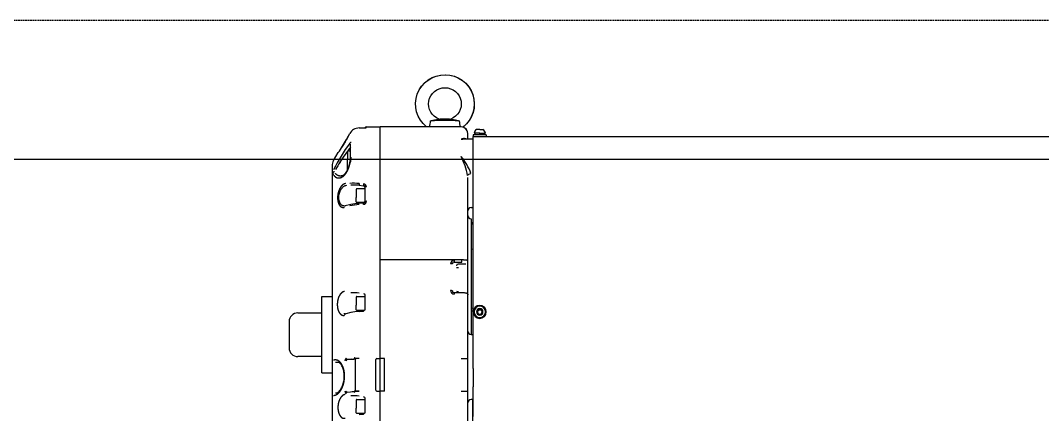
# Model space of a CAD drawing. Extents: x -1899985 to 1774885, y 556286 to 2175695.
# Drawn here: x -1116709 to -1115234, y 576899 to 577467 of the extents above; entities that cross this region are included whole.
import ezdxf

# ---------------------------------------------------------------- set-up
doc = ezdxf.new("R2010")
doc.units = 0
doc.header["$LTSCALE"] = 10
doc.header["$MEASUREMENT"] = 0
doc.linetypes.add('20剖面图$0$DASH', pattern=[0.35, 0.25, -0.1])
for name, color, linetype in [('20剖面图$0$A-LIN-V', 9, 'Continuous'), ('20剖面图$0$EWHS5T6M-3', 7, 'Continuous'), ('20剖面图$0$FHSGH10105-主梁-04', 7, 'Continuous'), ('20剖面图$0$S-SB', 21, 'Continuous'), ('A-LIN-V', 9, 'Continuous')]:
    doc.layers.add(name, color=color, linetype=linetype)

# ---------------------------------------------------------------- blocks, each defined once
blk = doc.blocks.new('20剖面图$0$吊车5')
at = {"color": 3}
blk.add_line((1559840.8, -78994.2), (1559840.8, -78994.3), dxfattribs=at)
at = {"color": 6, "linetype": '20剖面图$0$DASH'}
blk.add_lwpolyline([(1563769.3, -78840.6), (1555174.3, -78840.6), (1555174.3, -81443.1)], dxfattribs=at)
at = {"layer": '20剖面图$0$EWHS5T6M-3', "color": 3, "linetype": 'Continuous'}
for p, q in [((1559924, -78983.4), (1559926.7, -78982.9)), ((1559941.8, -78982.9), (1559944.5, -78983.4)), ((1559792.1, -79012.7), (1559796.9, -79004)), ((1559792.1, -79012.7), (1559796.9, -79004)), ((1559810.5, -78995.8), (1559816.9, -78995.7)), ((1559810.5, -78995.8), (1559816.9, -78995.7)), ((1559821, -78994.3), (1559840.8, -78994.3)), ((1559821, -78994.3), (1559840.8, -78994.3)), ((1559957.8, -78994.2), (1559840.8, -78994.2)), ((1559840.8, -79012.1), (1559840.8, -78994.2)), ((1559907.7, -78994.2), (1559840.8, -78994.2)), ((1559840.8, -79012.1), (1559840.8, -78994.6)), ((1559967.3, -79011.6), (1559967.3, -79003.7)), ((1559967.3, -79011.6), (1559967.3, -79003.7)), ((1559994, -79005.7), (1559975.1, -79005.7)), ((1559975.1, -79005.7), (1559975.1, -79008.2)), ((1559984.5, -79003.2), (1559976.3, -79003.2)), ((1559977.2, -79003.2), (1559977.2, -79005.7)), ((1559984.5, -78998), (1559979.8, -78998)), ((1559984.2, -79003.2), (1559983.6, -79005.7)), ((1559984.5, -78998), (1559989.3, -78998)), ((1559984.5, -79003.2), (1559992.8, -79003.2)), ((1559984.9, -79005.7), (1559985.5, -79003.2)), ((1559988.2, -78998), (1559988.2, -78998)), ((1559991.9, -79003.2), (1559991.9, -79005.7)), ((1559994, -79005.7), (1559994, -79008.2)), ((1559790.3, -79015.6), (1559795.2, -79007.3)), ((1559790.3, -79015.6), (1559795.2, -79007.3)), ((1559798.2, -79038.4), (1559798.2, -79019.1)), ((1559840.8, -79037), (1559840.8, -79012.1)), ((1559840.8, -79037), (1559840.8, -79012.1)), ((1559961.7, -79011.6), (1559975.1, -79011.6)), ((1559967.3, -79011.6), (1559975.1, -79011.6)), ((1559975.1, -79049.8), (1559975.1, -79008.2)), ((1559975.1, -79008.2), (1560889.7, -79008.2)), ((1559975.1, -79011.6), (1559975.1, -79008.2)), ((1559975.1, -79008.2), (1560889.7, -79008.2)), ((1559773.7, -79042.8), (1559780.3, -79031.3)), ((1559773.7, -79042.8), (1559780.3, -79031.3)), ((1559780, -79031.8), (1559780.3, -79031.4)), ((1559780, -79031.8), (1559780.3, -79031.4)), ((1559793.5, -79030.8), (1559793.5, -79042)), ((1559795.3, -79028.9), (1559798.2, -79028.9)), ((1559771.6, -79050.6), (1559771.6, -79064.1)), ((1559771.6, -79050.6), (1559771.6, -79064.1)), ((1559793.5, -79055.3), (1559793.5, -79042)), ((1559840.8, -79185.3), (1559840.8, -79037)), ((1559840.8, -79186.1), (1559840.8, -79037)), ((1559975.1, -79343), (1559975.1, -79049.8)), ((1559771.6, -79064.1), (1559771.6, -79193.9)), ((1559771.6, -79064.1), (1559771.6, -79193.9)), ((1559772.8, -79059.8), (1559772.9, -79057.9)), ((1559810.4, -79078.5), (1559816.8, -79079.1)), ((1559816.8, -79079.1), (1559816.8, -79079.1)), ((1559967.3, -79187.4), (1559967.3, -79067.2)), ((1559806.2, -79084.4), (1559806.2, -79096)), ((1559806.2, -79087.9), (1559806.2, -79087.9)), ((1559807.4, -79083.1), (1559818.8, -79083.1)), ((1559818.8, -79081.2), (1559818.8, -79102.1)), ((1559798.7, -79106.4), (1559790.5, -79108.3)), ((1559806.2, -79102.3), (1559806.2, -79096)), ((1559806.2, -79098.8), (1559806.2, -79098.8)), ((1559818.8, -79103.5), (1559807.4, -79103.5)), ((1559816.8, -79104.2), (1559810.4, -79104.8)), ((1559975.1, -79110.8), (1559972, -79110.8)), ((1559972, -79126.8), (1559972, -79205.7)), ((1559975.1, -79132.8), (1559972, -79132.8)), ((1559972, -79133.9), (1559975.1, -79133.9)), ((1559972, -79170.2), (1559975.1, -79170.7)), ((1559771.6, -79193.9), (1559771.6, -79332.8)), ((1559771.6, -79193.9), (1559771.6, -79239.2)), ((1559840.8, -79328.5), (1559840.8, -79186.1)), ((1559957.8, -79186.1), (1559840.8, -79186.1)), ((1559840.8, -79328.5), (1559840.8, -79186.9)), ((1559947.8, -79189.4), (1559958.5, -79189.4)), ((1559964.6, -79192.2), (1559953.4, -79192.2)), ((1559967.3, -79189.6), (1559967.3, -79187.4)), ((1559967.3, -79197.6), (1559967.3, -79189.6)), ((1559967.3, -79232), (1559967.3, -79197.6)), ((1559972, -79205.7), (1559972, -79293.7)), ((1559756.7, -79239.2), (1559771.6, -79239.2)), ((1559756.7, -79349.2), (1559756.7, -79239.2)), ((1559756.7, -79239.2), (1559771.6, -79239.2)), ((1559756.7, -79262.8), (1559756.7, -79239.2)), ((1559806.2, -79240.1), (1559806.2, -79251.7)), ((1559807.4, -79238.8), (1559818.8, -79238.8)), ((1559818.8, -79236.8), (1559818.8, -79257.8)), ((1559947.8, -79233.3), (1559957.8, -79233.3)), ((1559967.3, -79236.6), (1559967.3, -79232)), ((1559967.3, -79328.7), (1559967.3, -79236.5)), ((1559806.2, -79243.6), (1559806.2, -79243.6)), ((1559806.2, -79258), (1559806.2, -79251.7)), ((1559806.2, -79254.5), (1559806.2, -79254.5)), ((1559975.1, -79255.8), (1559972, -79256.4)), ((1559756.7, -79262.8), (1559722.1, -79262.8)), ((1559756.7, -79262.8), (1559722.1, -79262.8)), ((1559798.7, -79262.2), (1559791.1, -79264)), ((1559818.2, -79259.3), (1559807.4, -79259.3)), ((1559810.4, -79260.6), (1559816.8, -79260)), ((1559972, -79259.6), (1559975.1, -79259.6)), ((1559982.7, -79258.1), (1559980.9, -79261.2)), ((1559980.9, -79261.2), (1559982.7, -79264.3)), ((1559982.7, -79258.1), (1559986.4, -79258.1)), ((1559982.7, -79264.3), (1559986.4, -79264.3)), ((1559988.2, -79261.2), (1559986.4, -79258.1)), ((1559986.4, -79264.3), (1559988.2, -79261.2)), ((1559709.5, -79275.3), (1559709.5, -79313.1)), ((1559709.5, -79275.3), (1559709.5, -79313.1)), ((1559972, -79293.7), (1559975.1, -79293.7)), ((1559756.7, -79325.6), (1559722.1, -79325.6)), ((1559756.7, -79325.6), (1559722.1, -79325.6)), ((1559756.7, -79349.2), (1559756.7, -79325.6)), ((1559803, -79330), (1559793.3, -79330)), ((1559804.6, -79329.6), (1559804.7, -79328.6)), ((1559804.6, -79329.6), (1559804.6, -79374.7)), ((1559804.7, -79328.6), (1559804.7, -79328.6)), ((1559810.5, -79328.5), (1559806.2, -79328.5)), ((1559834.5, -79373.9), (1559834.5, -79330.1)), ((1559836, -79328.5), (1559840.8, -79328.5)), ((1559840.8, -79331.1), (1559840.8, -79328.5)), ((1559840.8, -79331.1), (1559840.8, -79328.5)), ((1559847, -79328.5), (1559840.8, -79328.5)), ((1559847, -79375.5), (1559847, -79328.5)), ((1559957.8, -79328.5), (1559965.7, -79328.5)), ((1559967.3, -79375.6), (1559967.3, -79328.7)), ((1559771.6, -79332.8), (1559771.6, -79358.4)), ((1559840.8, -79336.1), (1559840.8, -79331.1)), ((1559840.8, -79336.1), (1559840.8, -79331.1)), ((1559840.8, -79371.2), (1559840.8, -79336.1)), ((1559840.8, -79371.2), (1559840.8, -79336.1)), ((1559975.1, -79343), (1559975.1, -79369.3)), ((1559756.7, -79349.2), (1559771.6, -79349.2)), ((1559756.7, -79349.2), (1559771.6, -79349.2)), ((1559771.6, -79349.2), (1559771.6, -79500.3)), ((1559771.6, -79358.4), (1559771.6, -79381)), ((1559804.7, -79375.6), (1559804.6, -79374.7)), ((1559840.8, -79375.5), (1559840.8, -79371.2)), ((1559840.8, -79375.5), (1559840.8, -79371.2)), ((1559975.1, -79370.4), (1559975.1, -79369.3)), ((1559975.1, -79412.1), (1559975.1, -79370.4)), ((1559771.6, -79381), (1559771.6, -79500.3)), ((1559792.9, -79377), (1559793, -79377)), ((1559793.1, -79377), (1559798.1, -79376.3)), ((1559804.7, -79375.6), (1559804.7, -79375.6)), ((1559810.5, -79375.5), (1559806.2, -79375.5)), ((1559806.2, -79388.7), (1559806.2, -79400.3)), ((1559807.4, -79387.4), (1559818.8, -79387.4)), ((1559818.8, -79385.5), (1559818.8, -79406.5)), ((1559836, -79375.5), (1559840.8, -79375.5)), ((1559840.8, -79498.1), (1559840.8, -79375.5)), ((1559840.8, -79499.2), (1559840.8, -79375.5)), ((1559847, -79375.5), (1559840.8, -79375.5)), ((1559957.8, -79375.5), (1559965.7, -79375.5)), ((1559967.3, -79376.3), (1559967.3, -79375.6)), ((1559967.3, -79499.4), (1559967.3, -79376.3)), ((1559975.1, -79387.5), (1559972, -79387.5)), ((1559974.3, -79387.5), (1559974.3, -79474)), ((1559806.2, -79392.2), (1559806.2, -79392.2)), ((1559806.2, -79406.6), (1559806.2, -79400.3)), ((1559806.2, -79403.1), (1559806.2, -79403.1)), ((1559818.3, -79407.8), (1559807.4, -79407.8)), ((1559810.4, -79409.3), (1559816.8, -79408.7))]:
    blk.add_line(p, q, dxfattribs=at)
for centre, radius, start, end in [((1559883.6, -78984.4), 29.9, 340.8166, 358.0072), ((1559985, -78984.4), 30, 182.0189, 199.43), ((1559810.9, -79011.7), 16, 91.3227, 151.1911), ((1559810.9, -79011.7), 16, 91.3227, 151.1911), ((1559821, -78996.5), 2.2, 90, 168.9706), ((1559820.9, -78997), 2.18, 89.521, 179.5128), ((1559821, -78996.5), 2.2, 90, 152.5382), ((1559957.8, -79003.7), 9.47, 359.7712, 89.7694), ((1559957.8, -79003.7), 9.47, 359.7712, 74.2913), ((1559984.5, -79005), 8.45, 123.9117, 167.5145), ((1559984.5, -79005), 8.45, 12.4855, 56.0883), ((1559987.8, -79160.1), 238, 143.3125, 154.0846), ((1559668.7, -78947.5), 139.6, 323.0856, 332.1853), ((1559668.7, -78947.5), 139.6, 323.0856, 332.1853), ((1559912.4, -79123.3), 151.4, 138.8203, 148.8217), ((1559795.3, -79030.8), 1.89, 90, 180), ((1559787.3, -79050.6), 15.7, 150.1985, 180), ((1559787.3, -79050.6), 15.7, 150.1985, 180), ((1560032.8, -79204), 296.2, 147.5217, 149.9879), ((1559757.1, -79037), 41.2, 343.9901, 357.9137), ((1559764.6, -79036.9), 34.5, 339.5614, 358.1445), ((1559847.9, -79089.5), 121.8, 11.8978, 25.5015), ((1559900.1, -79086), 75.7, 18.9488, 40.3087), ((1559782, -79061.1), 9.24, 171.9501, 191.2401), ((1559775.1, -79062.9), 3.86, 91.0799, 126.0869), ((1559795.3, -79055.3), 1.89, 180, 212.8769), ((1559802.4, -79164.3), 88.7, 84.7237, 93.521), ((1559801.3, -79168.6), 90.5, 84.2422, 91.6621), ((1559859.4, -79080.8), 49.1, 174.2631, 177.312), ((1559865.8, -79081.5), 49.1, 174.1938, 177.1993), ((1559816.6, -79081.2), 2.17, 0.5122, 85.7726), ((1559816.6, -79080.8), 4.37, 0.3735, 85.3661), ((1559807.4, -79084.4), 1.26, 90, 180), ((1559815.6, -79196.7), 90.4, 93.2302, 101.945), ((1559817.3, -79198.7), 94.2, 94.2041, 101.3922), ((1559807.4, -79102.3), 1.26, 180, 270), ((1559816.6, -79102), 2.17, 274.2226, 359.4981), ((1559795.6, -79107.4), 21.4, 3.7454, 8.5124), ((1559816.6, -79101.6), 4.37, 274.6048, 359.6494), ((1559972, -79115.5), 4.71, 90, 180), ((1559972, -79122.1), 4.71, 180, 270), ((1559947.8, -79191.9), 5.38, 89.5321, 179.3724), ((1559942.9, -79203.1), 11.3, 79.092, 92.5425), ((1559947.7, -79192.1), 2.68, 87.6388, 178.6889), ((1560021.3, -79188), 73.5, 178.8719, 181.1281), ((1559953.5, -79194.9), 2.69, 91.3629, 180.1595), ((1559953.4, -79184.9), 12.4, 259.7311, 271.9035), ((1559957.8, -79187.2), 1.16, 56.5639, 88.8489), ((1559958.3, -79186.6), 0.34, 4.9309, 64.4876), ((1559939.6, -79187.2), 19.1, 353.1818, 1.8796), ((1559801.2, -79324.6), 91, 84.2011, 91.5797), ((1559807.4, -79240.1), 1.26, 90, 180), ((1559942.9, -79241.5), 11.1, 79.0186, 92.6159), ((1559947.8, -79230.3), 5.39, 180.68, 270.4155), ((1559947.8, -79230.5), 2.78, 181.5707, 270.3627), ((1559953.3, -79220.6), 11.1, 259.0186, 272.6159), ((1559984.5, -79261.2), 9.43, 0, 180), ((1559984.5, -79261.2), 8.25, 0, 180), ((1559984.5, -79261.2), 4.71, 0, 180), ((1559722.1, -79275.3), 12.6, 90, 180), ((1559722.1, -79275.3), 12.6, 90, 180), ((1559789.9, -79260.1), 4.14, 253.4694, 275.5303), ((1559817.4, -79355.1), 94.8, 94.2539, 101.4015), ((1559807.4, -79258), 1.26, 180, 270), ((1559984.5, -79261.2), 9.43, 180, 0), ((1559984.5, -79261.2), 8.25, 180, 0), ((1559984.5, -79261.2), 4.71, 180, 0), ((1559984.5, -79261.2), 3.63, 120, 180), ((1559984.5, -79261.2), 3.63, 180, 240), ((1559984.5, -79261.2), 3.63, 60, 120), ((1559984.5, -79261.2), 3.63, 240, 300), ((1559984.5, -79261.2), 3.63, 0, 60), ((1559984.5, -79261.2), 3.63, 300, 0), ((1559972, -79289), 4.71, 180, 270), ((1559722.1, -79313.1), 12.6, 180, 270), ((1559722.1, -79313.1), 12.6, 180, 270), ((1559793.4, -79331.9), 1.88, 91.7741, 174.5739), ((1559802.2, -79328.6), 2.48, 359.4394, 37.8711), ((1559836, -79330.1), 1.57, 90, 180), ((1559836, -79373.9), 1.57, 180, 270), ((1559801.2, -79473.3), 91, 84.2011, 91.5797), ((1559802, -79375.6), 2.68, 323.6578, 359.8796), ((1559807.4, -79388.7), 1.26, 90, 180), ((1559972, -79392.3), 4.71, 90, 180), ((1559807.4, -79406.6), 1.26, 180, 270)]:
    blk.add_arc(centre, radius, start, end, dxfattribs=at)
at = {"layer": '20剖面图$0$EWHS5T6M-3', "color": 3, "linetype": 'Continuous', "extrusion": (0, 0, -1)}
for centre, major_axis, ratio, start_param, end_param in [((1559934.3, -78961.2), (-42.4, 0), 0.996195, -0.894844, 4.064252), ((1559934.3, -78961.2), (-42.4, 0), 0.996195, -0.894844, 4.049918), ((1559934.3, -78961.2), (-23.6, 0), 0.996195, -1.211117, 4.35271), ((1559934.3, -78986.3), (22.8, 0), 0.087156, 3.567796, 4.712389), ((1559934.3, -78983.2), (8.3, 0), 0.087156, 3.565804, 4.712389), ((1559934.3, -78983.2), (8.3, 0), 0.087156, 4.712389, 5.858974), ((1559934.3, -78986.3), (22.8, 0), 0.087156, 4.712389, 5.856982), ((1559971.7, -79064.2), (-4.64, -0.82), 0.579645, 0.23379, 1.672671), ((1559816.5, -79081.2), (-2.24, -0.01), 0.981753, 1.67675, 3.141808), ((1559816.6, -79236.8), (2.2, 0), 0.996195, 4.799655, 6.283185), ((1559816.6, -79257.8), (-2.2, 0), 0.996195, 3.141593, 4.625123), ((1559810.5, -79329.9), (-14.1, 0), 0.087156, 0.523599, 0.664081), ((1559803, -79330.4), (1.57, 0), 0.996195, 4.712389, 6.283185), ((1559803, -79329.6), (1.57, 0), 0.786918, 4.994332, 6.283185), ((1559806.2, -79328.7), (1.57, 0), 0.087156, 3.482259, 4.712389), ((1559965.7, -79328.7), (1.57, 0), 0.087156, 4.712389, 6.283185), ((1559803, -79374.7), (1.57, 0), 0.882114, 0, 1.288854), ((1559798.3, -79377.8), (0.23, -1.55), 0.86273, 3.141593, 3.314816), ((1559810.5, -79376.9), (-14.1, 0), 0.087156, 0.523599, 1.011737), ((1559806.2, -79375.6), (-1.57, 0), 0.087156, 0.340666, 1.570796), ((1559810.5, -79376.9), (-15.7, 0), 0.087156, 1.187697, 1.570796), ((1559816.6, -79385.5), (2.2, 0), 0.996195, 4.799655, 6.283185), ((1559957.8, -79376.3), (9.43, 0), 0.087156, 4.712389, 6.283185), ((1559965.7, -79375.6), (-1.57, 0), 0.087156, 1.570796, 3.141593), ((1559816.6, -79406.5), (-2.2, 0), 0.996195, 3.141593, 4.625123)]:
    blk.add_ellipse(centre, major_axis=major_axis, ratio=ratio, start_param=start_param, end_param=end_param, dxfattribs=at)
at = {"layer": '20剖面图$0$EWHS5T6M-3', "color": 3, "linetype": 'Continuous'}
for points, degree, knots in [([(1559913.5, -78985.5), (1559913.7, -78985.4), (1559914, -78985.4), (1559914.5, -78985.3), (1559915, -78985.2), (1559915.5, -78985.1), (1559915.9, -78985), (1559916.4, -78984.9), (1559916.8, -78984.8), (1559917.3, -78984.7), (1559917.9, -78984.6), (1559918.7, -78984.5), (1559919.7, -78984.3), (1559920.6, -78984.1), (1559921.9, -78983.9), (1559923, -78983.6), (1559923.8, -78983.5), (1559924.1, -78983.4), (1559924.1, -78983.4)], 3, [0, 0, 0, 0, 0.0291535, 0.0579, 0.0862636, 0.114267, 0.1419322, 0.1692799, 0.1963296, 0.2231, 0.2496083, 0.3142608, 0.3745184, 0.4399871, 0.4983658, 0.6233073, 0.6899846, 0.7009324, 0.7009324, 0.7009324, 0.7009324]), ([(1559944.4, -78983.4), (1559944.4, -78983.4), (1559944.7, -78983.5), (1559945.5, -78983.6), (1559946.7, -78983.9), (1559947.9, -78984.1), (1559948.8, -78984.3), (1559949.8, -78984.5), (1559950.7, -78984.6), (1559951.6, -78984.8), (1559952.4, -78985), (1559953.3, -78985.1), (1559954.1, -78985.3), (1559954.7, -78985.4), (1559955, -78985.5)], 3, [0.2991535, 0.2991535, 0.2991535, 0.2991535, 0.3094943, 0.3759967, 0.5011338, 0.5596756, 0.6253853, 0.6856136, 0.7502717, 0.7981934, 0.8470118, 0.8968364, 0.9477883, 1, 1, 1, 1]), ([(1559816.9, -78995.7), (1559817.4, -78995.6), (1559817.7, -78995.6), (1559818.1, -78995.6), (1559818.5, -78995.6), (1559818.9, -78995.5), (1559819.2, -78995.5), (1559819.5, -78995.4), (1559819.8, -78995.4), (1559820.1, -78995.3), (1559820.3, -78995.3), (1559820.5, -78995.2), (1559820.7, -78995.1), (1559820.8, -78995.1), (1559820.9, -78995), (1559821, -78994.9), (1559821, -78994.8)], 2, [0, 0, 0, 0.125, 0.125, 0.25, 0.25, 0.375, 0.375, 0.5, 0.5, 0.625, 0.625, 0.75, 0.75, 0.875, 0.875, 1, 1, 1]), ([(1559816.9, -78995.7), (1559817.4, -78995.6), (1559817.7, -78995.6), (1559818.1, -78995.6), (1559818.5, -78995.6), (1559818.8, -78995.5), (1559819, -78995.5)], 2, [0, 0, 0, 0.125, 0.125, 0.25, 0.25, 0.3390193, 0.3390193, 0.3390193]), ([(1559790.3, -79015.6), (1559788.9, -79018.1), (1559787.5, -79020.5), (1559785.2, -79024.3), (1559784.3, -79025.7), (1559783.5, -79027)], 3, [0, 0, 0, 0, 0.25, 0.25, 0.4283899, 0.4283899, 0.4283899, 0.4283899]), ([(1559790.3, -79015.6), (1559788.9, -79018.1), (1559787.5, -79020.5), (1559785.2, -79024.3), (1559784.3, -79025.7), (1559783.5, -79027)], 3, [0, 0, 0, 0, 0.25, 0.25, 0.4283899, 0.4283899, 0.4283899, 0.4283899]), ([(1559799.1, -79017), (1559799.1, -79017), (1559799.1, -79016.9), (1559799.1, -79016.8), (1559799, -79016.8), (1559799, -79016.7), (1559798.9, -79016.7), (1559798.9, -79016.7), (1559798.8, -79016.7), (1559798.7, -79016.7), (1559798.6, -79016.7), (1559798.5, -79016.7), (1559798.4, -79016.7), (1559798.2, -79016.8), (1559797.9, -79017), (1559797.6, -79017.3), (1559797.3, -79017.5), (1559797.1, -79017.8), (1559796.9, -79017.9)], 3, [0, 0, 0, 0, 0.044827, 0.089649, 0.134508, 0.179451, 0.224519, 0.269756, 0.315205, 0.360909, 0.406908, 0.453243, 0.499955, 0.591439, 0.686942, 0.786723, 0.891009, 1, 1, 1, 1]), ([(1559965.1, -79012.1), (1559965.1, -79012.1), (1559965, -79012.1), (1559964.9, -79012), (1559964.6, -79011.8), (1559964.4, -79011.7), (1559964.1, -79011.6), (1559963.8, -79011.5), (1559963.5, -79011.4), (1559963.1, -79011.3), (1559962.7, -79011.3), (1559962.3, -79011.2), (1559961.8, -79011.2), (1559961.2, -79011.2), (1559960.6, -79011.3), (1559960, -79011.4), (1559959.3, -79011.6), (1559958.6, -79011.8), (1559958.1, -79012), (1559957.8, -79012.1)], 3, [0.3697018, 0.3697018, 0.3697018, 0.3697018, 0.3698202, 0.3948705, 0.42041, 0.4464403, 0.4729628, 0.4999791, 0.5295356, 0.5622689, 0.5981805, 0.6372718, 0.6795436, 0.7249968, 0.7736319, 0.8254494, 0.8804497, 0.9386332, 1, 1, 1, 1]), ([(1559957.8, -79012.1), (1559958, -79012.1), (1559958.3, -79012), (1559958.8, -79011.9), (1559959.3, -79011.8), (1559959.7, -79011.8), (1559960.1, -79011.7), (1559960.5, -79011.7), (1559960.8, -79011.6), (1559961.2, -79011.6), (1559961.5, -79011.6), (1559961.7, -79011.6), (1559961.8, -79011.6), (1559961.8, -79011.6)], 3, [0, 0, 0, 0, 0.0263006, 0.0514237, 0.0753694, 0.0981375, 0.1197282, 0.1401415, 0.1593774, 0.1774359, 0.1943171, 0.2100211, 0.2121854, 0.2121854, 0.2121854, 0.2121854]), ([(1559773.7, -79063.9), (1559775, -79065.5), (1559776.5, -79066.5), (1559778, -79067.5), (1559779.6, -79067.8), (1559781.3, -79068.1), (1559783, -79067.7), (1559784.7, -79067.3), (1559786.4, -79066.2), (1559788.1, -79065.1), (1559789.7, -79063.4), (1559791.3, -79061.7), (1559792.7, -79059.4), (1559794, -79057.1), (1559795.1, -79054.5), (1559796.2, -79051.8), (1559796.9, -79048.9)], 2, [0, 0, 0, 0.125, 0.125, 0.25, 0.25, 0.375, 0.375, 0.5, 0.5, 0.625, 0.625, 0.75, 0.75, 0.875, 0.875, 1, 1, 1]), ([(1559784, -79065.1), (1559785, -79064.9), (1559786.9, -79064.5), (1559790.4, -79061.8), (1559793.3, -79057.6), (1559795.5, -79052.7), (1559796.2, -79050), (1559796.7, -79048.3)], 3, [0, 0, 0, 0, 0.20239, 0.441275, 0.70926, 0.852292, 1, 1, 1, 1]), ([(1559796.7, -79048.3), (1559796.6, -79048.4), (1559796.6, -79048.4), (1559796.6, -79048.6), (1559796.8, -79048.8), (1559796.9, -79048.9)], 3, [0.6278283, 0.6278283, 0.6278283, 0.6278283, 0.7554749, 0.7554749, 1, 1, 1, 1]), ([(1559785.9, -79064.8), (1559785.5, -79064.9), (1559784.7, -79065.1), (1559783.5, -79065.2), (1559782.4, -79065.1), (1559781.6, -79064.9), (1559781, -79064.8), (1559780.4, -79064.6), (1559779.8, -79064.3), (1559779.1, -79064), (1559778.5, -79063.6), (1559777.9, -79063.1), (1559777.3, -79062.7), (1559776.8, -79062.2), (1559776.4, -79061.8), (1559776.3, -79061.6)], 3, [0.6081582, 0.6081582, 0.6081582, 0.6081582, 0.6495039, 0.6996717, 0.7500026, 0.7714521, 0.794378, 0.8187894, 0.8446945, 0.8721015, 0.9010181, 0.9268597, 0.9519691, 0.9763484, 1, 1, 1, 1]), ([(1559790.9, -79076.1), (1559789.9, -79076.2), (1559788.9, -79076.6), (1559787.9, -79077), (1559786.9, -79077.8), (1559785.9, -79078.5), (1559785, -79079.6), (1559784.1, -79080.6), (1559783.3, -79081.9), (1559782.5, -79083.2), (1559781.8, -79084.7), (1559781.2, -79086.3), (1559780.7, -79087.9), (1559780.2, -79089.6), (1559779.9, -79091.3), (1559779.6, -79093), (1559779.5, -79094.8), (1559779.4, -79096.5), (1559779.5, -79098.2), (1559779.6, -79099.9), (1559779.9, -79101.4), (1559780.2, -79102.9), (1559780.7, -79104.3), (1559781.1, -79105.6), (1559781.8, -79106.7), (1559782.5, -79107.8), (1559783.3, -79108.6), (1559784, -79109.4), (1559785, -79109.8), (1559785.9, -79110.3), (1559786.8, -79110.4), (1559787.8, -79110.5), (1559788.8, -79110.3)], 2, [0, 0, 0, 0.0625, 0.0625, 0.125, 0.125, 0.1875, 0.1875, 0.25, 0.25, 0.3125, 0.3125, 0.375, 0.375, 0.4375, 0.4375, 0.5, 0.5, 0.5625, 0.5625, 0.625, 0.625, 0.6875, 0.6875, 0.75, 0.75, 0.8125, 0.8125, 0.875, 0.875, 0.9375, 0.9375, 1, 1, 1]), ([(1559790.5, -79108.3), (1559790.2, -79108.4), (1559789.6, -79108.5), (1559788.7, -79108.5), (1559787.8, -79108.3), (1559787, -79108.1), (1559786.3, -79107.8), (1559785.7, -79107.4), (1559785.1, -79107), (1559784.6, -79106.5), (1559784.2, -79106.1), (1559782.9, -79104.6), (1559781.4, -79101.1), (1559780.9, -79094.6), (1559782.4, -79088), (1559784.5, -79084), (1559786.3, -79081.9), (1559787.4, -79080.8), (1559788.8, -79079.7), (1559790.6, -79078.8), (1559791.9, -79078.6), (1559792.6, -79078.5)], 3, [0, 0, 0, 0, 0.033245, 0.064719, 0.094405, 0.122286, 0.148348, 0.172577, 0.194963, 0.215497, 0.234174, 0.250994, 0.381174, 0.499699, 0.614244, 0.74915, 0.778071, 0.817781, 0.868141, 0.928959, 1, 1, 1, 1]), ([(1559821, -79080.8), (1559820.7, -79080.8), (1559820.4, -79080.8), (1559819.9, -79080.9), (1559819.6, -79080.9), (1559819.2, -79081), (1559819, -79081), (1559818.8, -79081.1), (1559818.8, -79081.2), (1559818.8, -79081.2)], 3, [0, 0, 0, 0, 0.25, 0.25, 0.5, 0.5, 0.75, 0.75, 1, 1, 1, 1]), ([(1559821, -79101.6), (1559820.7, -79101.6), (1559820.4, -79101.7), (1559819.9, -79101.7), (1559819.6, -79101.7), (1559819.2, -79101.8), (1559819, -79101.9), (1559818.8, -79102), (1559818.8, -79102), (1559818.8, -79102.1)], 3, [0, 0, 0, 0, 0.25, 0.25, 0.5, 0.5, 0.75, 0.75, 1, 1, 1, 1]), ([(1559967.3, -79187.4), (1559967.3, -79187.3), (1559967.3, -79187.3), (1559967.2, -79187.3), (1559967.2, -79187.2), (1559967.1, -79187.2), (1559967.1, -79187.1), (1559967, -79187.1), (1559966.9, -79187.1), (1559966.8, -79187), (1559966.7, -79187), (1559966.6, -79187), (1559966.5, -79186.9), (1559966.4, -79186.9), (1559966.2, -79186.9), (1559966.1, -79186.8), (1559966, -79186.8), (1559965.8, -79186.8), (1559965.7, -79186.8), (1559965.6, -79186.7), (1559965.4, -79186.7), (1559965.3, -79186.7), (1559965.1, -79186.7), (1559965, -79186.6), (1559964.9, -79186.6), (1559964.6, -79186.6), (1559964.2, -79186.5), (1559963.5, -79186.5), (1559962.9, -79186.4), (1559962.2, -79186.4), (1559961.5, -79186.3), (1559960.7, -79186.3), (1559960, -79186.3), (1559959.2, -79186.3), (1559958.7, -79186.3), (1559958.4, -79186.3)], 3, [0, 0, 0, 0, 0.027471, 0.054365, 0.080681, 0.10642, 0.131582, 0.156167, 0.180175, 0.203606, 0.226459, 0.248735, 0.270434, 0.291556, 0.312101, 0.332068, 0.351458, 0.370272, 0.388508, 0.406167, 0.423249, 0.439754, 0.455681, 0.471032, 0.485806, 0.500003, 0.556902, 0.613462, 0.669684, 0.725569, 0.781119, 0.836335, 0.89122, 0.945774, 1, 1, 1, 1]), ([(1559789.4, -79231.8), (1559788.4, -79231.9), (1559787.4, -79232.3), (1559786.4, -79232.7), (1559785.5, -79233.5), (1559784.5, -79234.2), (1559783.6, -79235.3), (1559782.8, -79236.3), (1559782.1, -79237.6), (1559781.3, -79238.9), (1559780.7, -79240.5), (1559780.2, -79242), (1559779.8, -79243.6), (1559779.4, -79245.3), (1559779.2, -79247), (1559779, -79248.8), (1559779, -79250.5), (1559779, -79252.3), (1559779.2, -79253.9), (1559779.4, -79255.6), (1559779.8, -79257.2), (1559780.2, -79258.7), (1559780.7, -79260), (1559781.3, -79261.4), (1559782.1, -79262.5), (1559782.8, -79263.6), (1559783.6, -79264.4), (1559784.5, -79265.1), (1559785.5, -79265.6), (1559786.4, -79266.1), (1559787.4, -79266.2), (1559788.4, -79266.3), (1559789.4, -79266.1)], 2, [0, 0, 0, 0.0625, 0.0625, 0.125, 0.125, 0.1875, 0.1875, 0.25, 0.25, 0.3125, 0.3125, 0.375, 0.375, 0.4375, 0.4375, 0.5, 0.5, 0.5625, 0.5625, 0.625, 0.625, 0.6875, 0.6875, 0.75, 0.75, 0.8125, 0.8125, 0.875, 0.875, 0.9375, 0.9375, 1, 1, 1]), ([(1559947.8, -79233.3), (1559947.8, -79233.2), (1559947.8, -79233.3), (1559947.8, -79233.5), (1559947.8, -79233.6), (1559947.8, -79234.1), (1559947.8, -79234.4), (1559947.8, -79235), (1559947.8, -79235.3), (1559947.8, -79235.7)], 3, [0, 0, 0, 0, 0.25, 0.25, 0.5, 0.5, 0.75, 0.75, 1, 1, 1, 1]), ([(1559957.8, -79233.3), (1559958.5, -79233.3), (1559959.8, -79233.3), (1559962.2, -79233.4), (1559964, -79233.5), (1559965, -79233.7), (1559965.9, -79234.1), (1559966.7, -79234.8), (1559967.2, -79235.6), (1559967.2, -79236.2), (1559967.3, -79236.5)], 3, [0, 0, 0, 0, 0.127876, 0.328514, 0.539358, 0.689471, 0.783591, 0.862762, 0.935729, 1, 1, 1, 1]), ([(1559790.3, -79264.1), (1559790.2, -79264.1), (1559789.8, -79264.1), (1559789.3, -79264.1), (1559788.7, -79264.1), (1559788.5, -79264)], 3, [0.02891952, 0.02891952, 0.02891952, 0.02891952, 0.03559223, 0.06538625, 0.08931758, 0.08931758, 0.08931758, 0.08931758]), ([(1559790.4, -79264.2), (1559790.4, -79264.2), (1559790.4, -79264.2), (1559790.7, -79264), (1559790.9, -79264), (1559791.1, -79264)], 3, [0.727826, 0.727826, 0.727826, 0.727826, 0.75, 0.75, 1, 1, 1, 1]), ([(1559773.7, -79381.6), (1559775.2, -79381.6), (1559776.7, -79381), (1559778.2, -79380.4), (1559779.7, -79379.3), (1559781.1, -79378.2), (1559782.4, -79376.6), (1559783.7, -79375.1), (1559784.8, -79373.1), (1559785.9, -79371.2), (1559786.8, -79368.9), (1559787.7, -79366.6), (1559788.3, -79364.1), (1559788.9, -79361.7), (1559789.2, -79359), (1559789.5, -79356.4), (1559789.5, -79353.8), (1559789.5, -79351.2), (1559789.2, -79348.7), (1559788.9, -79346.2), (1559788.3, -79343.9), (1559787.7, -79341.6), (1559786.8, -79339.5), (1559785.9, -79337.5), (1559784.8, -79335.9), (1559783.7, -79334.3), (1559782.4, -79333.1), (1559781.1, -79332), (1559779.7, -79331.3), (1559778.2, -79330.6), (1559776.7, -79330.5), (1559775.2, -79330.4), (1559773.7, -79330.8)], 2, [0, 0, 0, 0.0625, 0.0625, 0.125, 0.125, 0.1875, 0.1875, 0.25, 0.25, 0.3125, 0.3125, 0.375, 0.375, 0.4375, 0.4375, 0.5, 0.5, 0.5625, 0.5625, 0.625, 0.625, 0.6875, 0.6875, 0.75, 0.75, 0.8125, 0.8125, 0.875, 0.875, 0.9375, 0.9375, 1, 1, 1]), ([(1559792, -79328.4), (1559791.6, -79328.5), (1559791.3, -79328.7), (1559790.9, -79329), (1559790.7, -79329.5), (1559790.4, -79330), (1559790.3, -79330.6), (1559790.1, -79331.2), (1559790.1, -79331.8)], 2, [0, 0, 0, 0.25, 0.25, 0.5, 0.5, 0.75, 0.75, 1, 1, 1]), ([(1559793.3, -79330), (1559793, -79330), (1559792.6, -79329.8), (1559792.1, -79329.2), (1559792, -79328.8), (1559792, -79328.4)], 3, [0, 0, 0, 0, 0.5, 0.5, 1, 1, 1, 1]), ([(1559803.5, -79328.4), (1559803.5, -79328.5), (1559803.4, -79328.5), (1559803.4, -79328.6), (1559803.3, -79328.7), (1559803.3, -79328.7), (1559803.2, -79328.8), (1559803.1, -79328.8), (1559803.1, -79328.8), (1559803, -79328.8)], 3, [0, 0, 0, 0, 0.129131, 0.262792, 0.401034, 0.543884, 0.691341, 0.843389, 1, 1, 1, 1]), ([(1559804.2, -79327.1), (1559804.2, -79327.1), (1559804.1, -79327.2), (1559804.1, -79327.3), (1559804.1, -79327.3), (1559804.1, -79327.4), (1559804, -79327.5), (1559804, -79327.7), (1559803.9, -79327.8), (1559803.8, -79327.9), (1559803.7, -79328.1), (1559803.6, -79328.3), (1559803.5, -79328.4), (1559803.5, -79328.4)], 3, [0, 0, 0, 0, 0.046213, 0.095895, 0.149811, 0.208554, 0.272571, 0.342192, 0.417658, 0.499136, 0.665682, 0.832684, 1, 1, 1, 1]), ([(1559776.3, -79334), (1559776.4, -79334), (1559776.7, -79333.9), (1559777.1, -79333.9), (1559777.4, -79333.8), (1559777.8, -79333.8), (1559778.2, -79333.8), (1559778.5, -79333.8), (1559778.8, -79333.8), (1559779.1, -79333.8), (1559779.4, -79333.8), (1559779.6, -79333.8), (1559779.7, -79333.8)], 3, [0, 0, 0, 0, 0.0181215, 0.0356849, 0.0526911, 0.0691411, 0.085036, 0.1003767, 0.1151641, 0.129399, 0.1430824, 0.15322, 0.15322, 0.15322, 0.15322]), ([(1559777.9, -79378.4), (1559779.6, -79377.6), (1559782, -79376.3), (1559786.1, -79369.8), (1559788.3, -79363), (1559789.3, -79355.4), (1559788.9, -79347.9), (1559787.1, -79341.3), (1559784.6, -79337), (1559782, -79334.5), (1559780.3, -79334), (1559779.1, -79333.8)], 3, [0, 0, 0, 0, 0.182956, 0.293819, 0.396585, 0.497863, 0.598718, 0.698185, 0.807965, 0.892562, 1, 1, 1, 1]), ([(1559778.2, -79378.3), (1559778.1, -79378.4), (1559777.7, -79378.4), (1559777.1, -79378.6), (1559776.6, -79378.6), (1559776.3, -79378.6)], 3, [0.91364602, 0.91364602, 0.91364602, 0.91364602, 0.92836282, 0.9630183, 1, 1, 1, 1]), ([(1559790.3, -79380.5), (1559789.3, -79380.6), (1559788.3, -79381), (1559787.3, -79381.4), (1559786.4, -79382.1), (1559785.4, -79382.9), (1559784.6, -79383.9), (1559783.7, -79385), (1559783, -79386.3), (1559782.3, -79387.6), (1559781.7, -79389.1), (1559781.1, -79390.6), (1559780.7, -79392.2), (1559780.3, -79393.9), (1559780.1, -79395.6), (1559779.9, -79397.4), (1559779.9, -79399.1), (1559779.9, -79400.8), (1559780.1, -79402.5), (1559780.3, -79404.2), (1559780.7, -79405.7), (1559781.1, -79407.2), (1559781.7, -79408.6), (1559782.3, -79409.9), (1559783, -79411), (1559783.7, -79412.1), (1559784.6, -79412.9), (1559785.4, -79413.7), (1559786.4, -79414.1), (1559787.3, -79414.6), (1559788.3, -79414.7), (1559789.3, -79414.8), (1559790.3, -79414.6)], 2, [0, 0, 0, 0.0625, 0.0625, 0.125, 0.125, 0.1875, 0.1875, 0.25, 0.25, 0.3125, 0.3125, 0.375, 0.375, 0.4375, 0.4375, 0.5, 0.5, 0.5625, 0.5625, 0.625, 0.625, 0.6875, 0.6875, 0.75, 0.75, 0.8125, 0.8125, 0.875, 0.875, 0.9375, 0.9375, 1, 1, 1]), ([(1559790.1, -79375.6), (1559790.1, -79376.3), (1559790.3, -79376.8), (1559790.4, -79377.4), (1559790.7, -79377.8), (1559790.9, -79378.2), (1559791.3, -79378.4), (1559791.6, -79378.5), (1559792, -79378.5)], 2, [0, 0, 0, 0.25, 0.25, 0.5, 0.5, 0.75, 0.75, 1, 1, 1]), ([(1559793.3, -79377), (1559793.3, -79377), (1559793.1, -79377), (1559793, -79377), (1559792.8, -79377), (1559792.7, -79376.9), (1559792.5, -79376.9), (1559792.4, -79376.9), (1559792.3, -79376.8), (1559792.2, -79376.8), (1559792.1, -79376.7), (1559792, -79376.6), (1559791.8, -79376.4), (1559791.7, -79376.2), (1559791.6, -79376), (1559791.5, -79375.8), (1559791.5, -79375.6), (1559791.5, -79375.6)], 3, [0, 0, 0, 0, 0.075871, 0.146671, 0.212405, 0.273077, 0.328693, 0.379262, 0.424794, 0.465303, 0.500811, 0.597627, 0.687782, 0.772055, 0.851394, 0.926938, 1, 1, 1, 1]), ([(1559793.3, -79377), (1559793, -79377), (1559792.6, -79377.1), (1559792.1, -79377.7), (1559792, -79378.1), (1559792, -79378.5)], 3, [0, 0, 0, 0, 0.503981, 0.503981, 1, 1, 1, 1]), ([(1559803.5, -79376), (1559803.5, -79376), (1559803.5, -79376.1), (1559803.6, -79376.2), (1559803.7, -79376.2), (1559803.7, -79376.3), (1559803.8, -79376.5), (1559803.9, -79376.6), (1559804, -79376.7), (1559804.1, -79376.9), (1559804.1, -79377), (1559804.1, -79377.1), (1559804.2, -79377.2)], 3, [0, 0, 0, 0, 0.096597, 0.194899, 0.294943, 0.396756, 0.500362, 0.61835, 0.725629, 0.823603, 0.914215, 1, 1, 1, 1])]:
    blk.add_open_spline(points, degree=degree, knots=knots, dxfattribs=at)
at = {"layer": '20剖面图$0$FHSGH10105-主梁-04', "color": 3, "linetype": 'Continuous'}
blk.add_line((1555299.5, -79040.6), (1563769.3, -79040.6), dxfattribs=at)
blk = doc.blocks.new('20剖面图$0$G$C20E3758E')
at = {"layer": '20剖面图$0$S-SB', "xscale": 0.6363000000750548, "yscale": 0.6363000000750548, "zscale": 0.6363000000750548}
blk.add_blockref('20剖面图$0$吊车5', (-994678.75, 52810.36), dxfattribs=at)
blk = doc.blocks.new('20剖面图')
at = {"layer": '20剖面图$0$A-LIN-V', "xscale": 1.571585729816195, "yscale": 1.571585729816195, "zscale": 1.571585729816195}
blk.add_blockref('20剖面图$0$G$C20E3758E', (-1112807.8, 573312.1), dxfattribs=at)

msp = doc.modelspace()

# ---------------------------------------------------------------- block references
at = {"layer": 'A-LIN-V'}
msp.add_blockref('20剖面图', (0, 0), dxfattribs=at)

doc.saveas('drawing.dxf')
